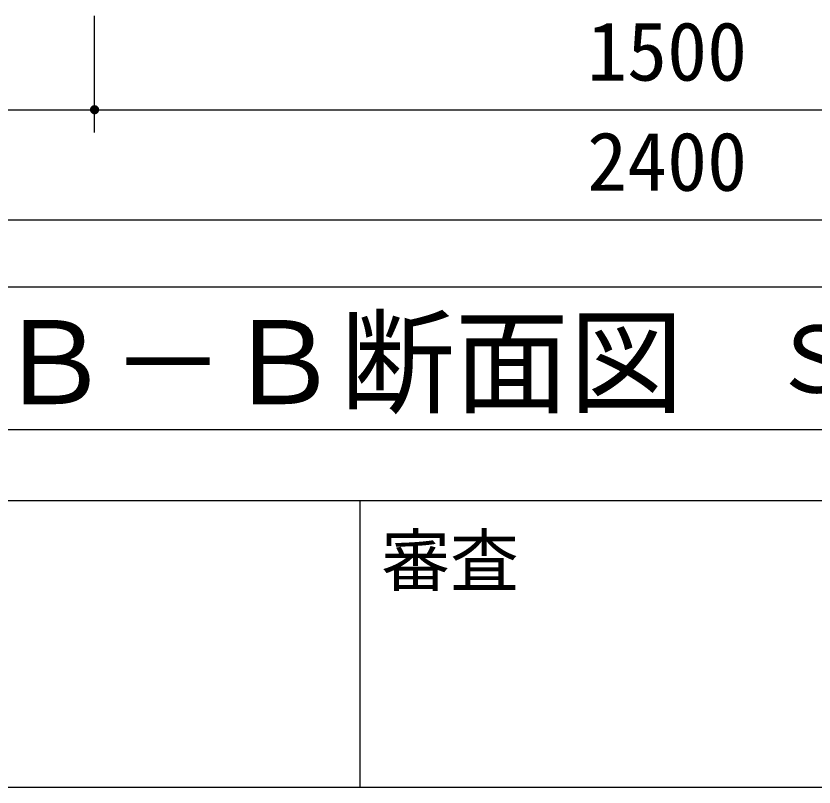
# Model space of a CAD drawing. Units: millimetres, scale not verified. Extents: x -11715 to 8910, y -9164 to 6308.
# Drawn here: x 449 to 1494, y -5432 to -4422 of the extents above; entities that cross this region are included whole.
import ezdxf
from ezdxf.enums import TextEntityAlignment as Align

# ---------------------------------------------------------------- set-up
doc = ezdxf.new("R2010")
doc.units = ezdxf.units.MM
doc.header["$LTSCALE"] = 30
for name, color, linetype, lineweight in [('0-0_製作', 5, 'Continuous', 25), ('0-1_機器', 2, 'Continuous', 25), ('1-0_Axis_waku', 7, 'Continuous', 25)]:
    doc.layers.add(name, color=color, linetype=linetype, lineweight=lineweight)
doc.styles.add('ＭＳ ゴシック', font='')
doc.styles.get('ＭＳ ゴシック').set_extended_font_data('MS Gothic')

msp = doc.modelspace()

# ---------------------------------------------------------------- linework, layer by layer
at = {"layer": '0-0_製作', "color": 2}
for p, q in [((552.34, -4574.97), (552.34, -4422.26)), ((102.34, -4544.97), (552.34, -4544.97)), ((552.34, -4544.97), (2052.34, -4544.97)), ((102.34, -4689.21), (2502.34, -4689.21))]:
    msp.add_line(p, q, dxfattribs=at)
at = {"layer": '0-0_製作'}
for points in [[(546.34, -4544.97), (552.34, -4538.97), (552.34, -4544.97)], [(546.35, -4544.59), (552.34, -4538.97), (546.34, -4544.97)], [(546.34, -4544.97), (552.34, -4544.97), (546.39, -4545.72)], [(546.45, -4543.85), (552.34, -4538.97), (546.35, -4544.59)], [(546.39, -4545.72), (552.34, -4544.97), (546.53, -4546.46)], [(546.63, -4543.12), (552.34, -4538.97), (546.45, -4543.85)], [(546.53, -4546.46), (552.34, -4544.97), (546.76, -4547.18)], [(546.91, -4542.42), (552.34, -4538.97), (546.63, -4543.12)], [(546.76, -4547.18), (552.34, -4544.97), (547.08, -4547.86)], [(547.27, -4541.76), (552.34, -4538.97), (546.91, -4542.42)], [(547.08, -4547.86), (552.34, -4544.97), (547.49, -4548.5)], [(547.72, -4541.15), (552.34, -4538.97), (547.27, -4541.76)], [(547.49, -4548.5), (552.34, -4544.97), (547.97, -4549.08)], [(548.23, -4540.6), (552.34, -4538.97), (547.72, -4541.15)], [(547.97, -4549.08), (552.34, -4544.97), (548.52, -4549.59)], [(548.81, -4540.12), (552.34, -4538.97), (548.23, -4540.6)], [(548.52, -4549.59), (552.34, -4544.97), (549.13, -4550.04)], [(549.45, -4539.71), (552.34, -4538.97), (548.81, -4540.12)], [(549.13, -4550.04), (552.34, -4544.97), (549.79, -4550.4)], [(550.13, -4539.39), (552.34, -4538.97), (549.45, -4539.71)], [(549.79, -4550.4), (552.34, -4544.97), (550.49, -4550.68)], [(550.85, -4539.16), (552.34, -4538.97), (550.13, -4539.39)], [(550.49, -4550.68), (552.34, -4544.97), (551.22, -4550.86)], [(551.59, -4539.02), (552.34, -4538.97), (550.85, -4539.16)], [(551.22, -4550.86), (552.34, -4544.97), (551.96, -4550.96)], [(551.96, -4550.96), (552.34, -4544.97), (552.34, -4550.97)], [(552.34, -4538.97), (558.29, -4544.22), (552.34, -4544.97)], [(552.34, -4538.97), (558.15, -4543.48), (558.29, -4544.22)], [(552.34, -4538.97), (557.92, -4542.76), (558.15, -4543.48)], [(552.34, -4538.97), (557.6, -4542.08), (557.92, -4542.76)], [(552.34, -4538.97), (557.19, -4541.44), (557.6, -4542.08)], [(552.34, -4538.97), (556.71, -4540.86), (557.19, -4541.44)], [(552.34, -4538.97), (556.16, -4540.35), (556.71, -4540.86)], [(552.34, -4538.97), (555.56, -4539.9), (556.16, -4540.35)], [(552.34, -4538.97), (554.89, -4539.54), (555.56, -4539.9)], [(552.34, -4538.97), (554.19, -4539.26), (554.89, -4539.54)], [(552.34, -4538.97), (553.46, -4539.08), (554.19, -4539.26)], [(552.34, -4538.97), (552.72, -4538.98), (553.46, -4539.08)], [(552.34, -4544.97), (558.29, -4544.22), (558.34, -4544.97)], [(552.34, -4544.97), (553.83, -4550.78), (552.34, -4550.97)], [(552.34, -4544.97), (554.55, -4550.55), (553.83, -4550.78)], [(552.34, -4544.97), (555.23, -4550.23), (554.55, -4550.55)], [(552.34, -4544.97), (555.87, -4549.82), (555.23, -4550.23)], [(552.34, -4544.97), (556.45, -4549.34), (555.87, -4549.82)], [(552.34, -4544.97), (556.96, -4548.79), (556.45, -4549.34)], [(552.34, -4544.97), (557.41, -4548.18), (556.96, -4548.79)], [(552.34, -4544.97), (557.77, -4547.52), (557.41, -4548.18)], [(552.34, -4544.97), (558.05, -4546.82), (557.77, -4547.52)], [(552.34, -4544.97), (558.23, -4546.09), (558.05, -4546.82)], [(552.34, -4544.97), (558.33, -4545.35), (558.23, -4546.09)], [(552.34, -4544.97), (558.34, -4544.97), (558.33, -4545.35)], [(552.34, -4550.97), (553.83, -4550.78), (553.09, -4550.92)]]:
    msp.add_solid(points, dxfattribs=at)
at = {"layer": '0-1_機器', "color": 3}
msp.add_lwpolyline([(2371.67, -4963.44), (2371.67, -4777.13), (342.34, -4777.13), (342.34, -4963.44)], close=True, dxfattribs=at)
at = {"layer": '1-0_Axis_waku'}
for p, q in [((-7770, -5056.5), (8400, -5056.5)), ((899.99, -5431.5), (899.99, -5056.5)), ((239.99, -5431.5), (8399.99, -5431.5))]:
    msp.add_line(p, q, dxfattribs=at)

# ---------------------------------------------------------------- texts
at = {"layer": '0-0_製作', "color": 4, "style": 'ＭＳ ゴシック'}
for s, p in [('1500', (1197.34, -4529.97)), ('2400', (1197.34, -4674.21))]:
    msp.add_text(s, height=76.98, dxfattribs=at).set_placement(p, align=Align.BOTTOM_LEFT)
at = {"layer": '0-1_機器', "color": 4, "style": 'ＭＳ ゴシック'}
for s, height, p in [('Ｂ－Ｂ断面図', 110, (423.58, -4963.41)), ('Ｓ＝１／３０', 87.98, (1437.14, -4941.73))]:
    msp.add_text(s, height=height, dxfattribs=at).set_placement(p, align=Align.BOTTOM_LEFT)
at = {"layer": '1-0_Axis_waku', "style": 'ＭＳ ゴシック'}
msp.add_text('審査', height=65.98, dxfattribs=at).set_placement((927.84, -5187.88), align=Align.BOTTOM_LEFT)

doc.saveas('drawing.dxf')
